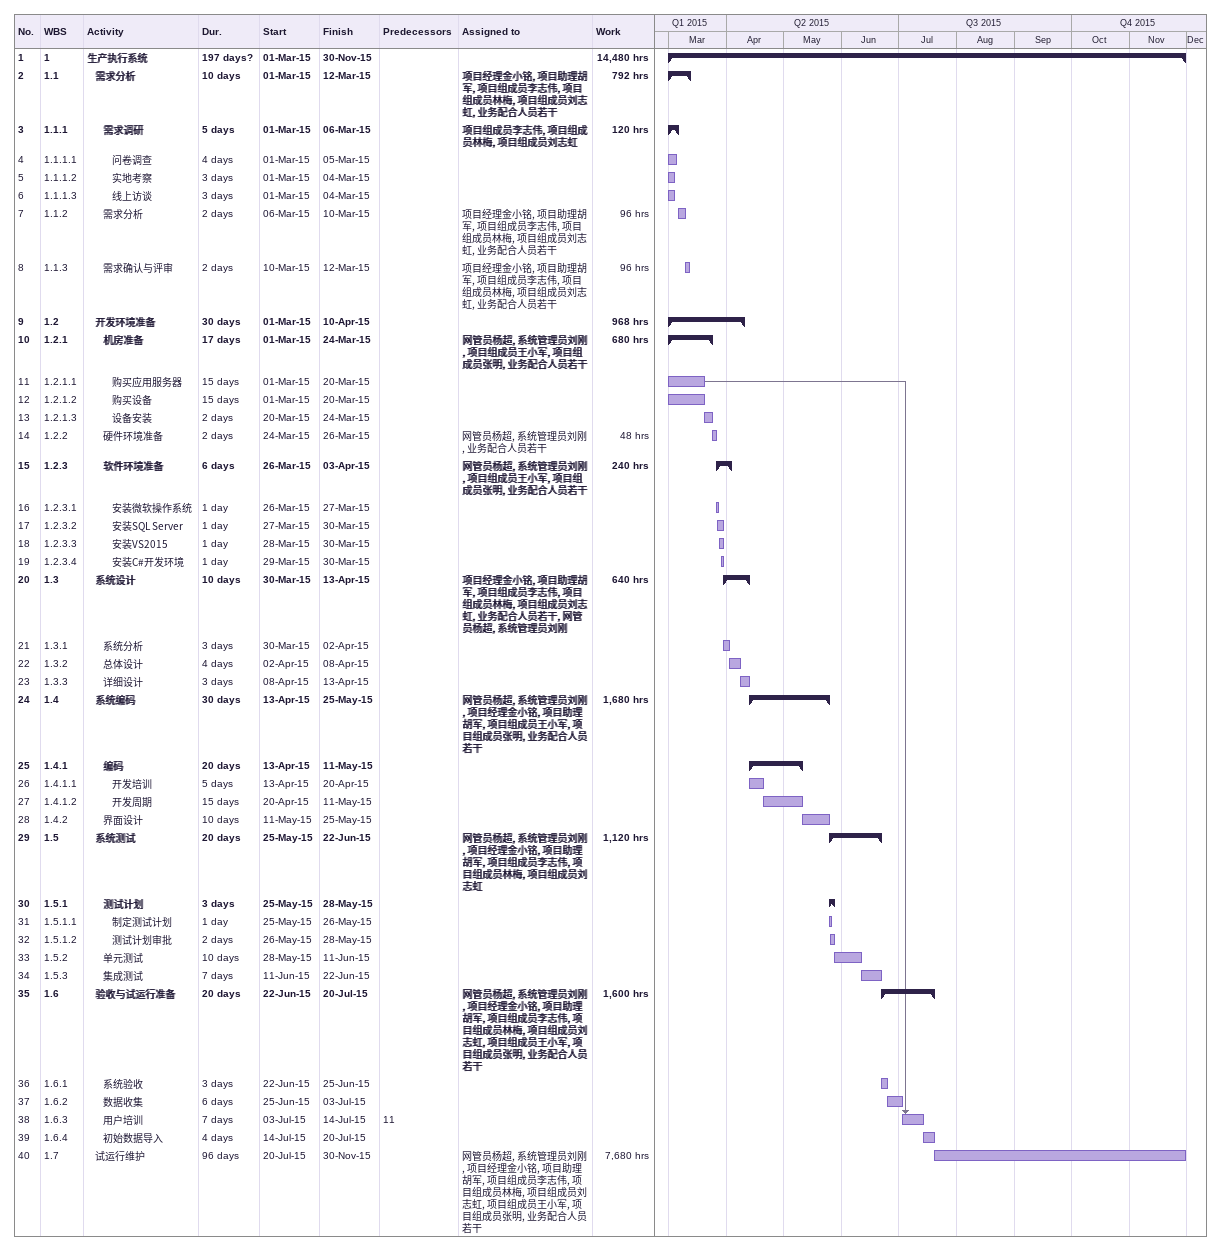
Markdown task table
| ID | WBS | Task | Duration | Start | Finish | Predecessors | Resources | Work (h) |
|---|---|---|---|---|---|---|---|---|
| 1 | 1 | **生产执行系统** | 197d? | 2015-03-01 | 2015-11-30 |  |  | 14480 |
| 2 | 1.1 | **需求分析** | 10d | 2015-03-01 | 2015-03-12 |  | 项目经理金小铭, 项目助理胡军, 项目组成员李志伟, 项目组成员林梅, 项目组成员刘志虹, 业务配合人员若干 | 792 |
| 3 | 1.1.1 | **需求调研** | 5d | 2015-03-01 | 2015-03-06 |  | 项目组成员李志伟, 项目组成员林梅, 项目组成员刘志虹 | 120 |
| 4 | 1.1.1.1 | 问卷调查 | 4d | 2015-03-01 | 2015-03-05 |  |  |  |
| 5 | 1.1.1.2 | 实地考察 | 3d | 2015-03-01 | 2015-03-04 |  |  |  |
| 6 | 1.1.1.3 | 线上访谈 | 3d | 2015-03-01 | 2015-03-04 |  |  |  |
| 7 | 1.1.2 | 需求分析 | 2d | 2015-03-06 | 2015-03-10 |  | 项目经理金小铭, 项目助理胡军, 项目组成员李志伟, 项目组成员林梅, 项目组成员刘志虹, 业务配合人员若干 | 96 |
| 8 | 1.1.3 | 需求确认与评审 | 2d | 2015-03-10 | 2015-03-12 |  | 项目经理金小铭, 项目助理胡军, 项目组成员李志伟, 项目组成员林梅, 项目组成员刘志虹, 业务配合人员若干 | 96 |
| 9 | 1.2 | **开发环境准备** | 30d | 2015-03-01 | 2015-04-10 |  |  | 968 |
| 10 | 1.2.1 | **机房准备** | 17d | 2015-03-01 | 2015-03-24 |  | 网管员杨超, 系统管理员刘刚, 项目组成员王小军, 项目组成员张明, 业务配合人员若干 | 680 |
| 11 | 1.2.1.1 | 购买应用服务器 | 15d | 2015-03-01 | 2015-03-20 |  |  |  |
| 12 | 1.2.1.2 | 购买设备 | 15d | 2015-03-01 | 2015-03-20 |  |  |  |
| 13 | 1.2.1.3 | 设备安装 | 2d | 2015-03-20 | 2015-03-24 |  |  |  |
| 14 | 1.2.2 | 硬件环境准备 | 2d | 2015-03-24 | 2015-03-26 |  | 网管员杨超, 系统管理员刘刚, 业务配合人员若干 | 48 |
| 15 | 1.2.3 | **软件环境准备** | 6d | 2015-03-26 | 2015-04-03 |  | 网管员杨超, 系统管理员刘刚, 项目组成员王小军, 项目组成员张明, 业务配合人员若干 | 240 |
| 16 | 1.2.3.1 | 安装微软操作系统 | 1d | 2015-03-26 | 2015-03-27 |  |  |  |
| 17 | 1.2.3.2 | 安装SQL Server | 1d | 2015-03-27 | 2015-03-30 |  |  |  |
| 18 | 1.2.3.3 | 安装VS2015 | 1d | 2015-03-28 | 2015-03-30 |  |  |  |
| 19 | 1.2.3.4 | 安装C#开发环境 | 1d | 2015-03-29 | 2015-03-30 |  |  |  |
| 20 | 1.3 | **系统设计** | 10d | 2015-03-30 | 2015-04-13 |  | 项目经理金小铭, 项目助理胡军, 项目组成员李志伟, 项目组成员林梅, 项目组成员刘志虹, 业务配合人员若干, 网管员杨超, 系统管理员刘刚 | 640 |
| 21 | 1.3.1 | 系统分析 | 3d | 2015-03-30 | 2015-04-02 |  |  |  |
| 22 | 1.3.2 | 总体设计 | 4d | 2015-04-02 | 2015-04-08 |  |  |  |
| 23 | 1.3.3 | 详细设计 | 3d | 2015-04-08 | 2015-04-13 |  |  |  |
| 24 | 1.4 | **系统编码** | 30d | 2015-04-13 | 2015-05-25 |  | 网管员杨超, 系统管理员刘刚, 项目经理金小铭, 项目助理胡军, 项目组成员王小军, 项目组成员张明, 业务配合人员若干 | 1680 |
| 25 | 1.4.1 | **编码** | 20d | 2015-04-13 | 2015-05-11 |  |  |  |
| 26 | 1.4.1.1 | 开发培训 | 5d | 2015-04-13 | 2015-04-20 |  |  |  |
| 27 | 1.4.1.2 | 开发周期 | 15d | 2015-04-20 | 2015-05-11 |  |  |  |
| 28 | 1.4.2 | 界面设计 | 10d | 2015-05-11 | 2015-05-25 |  |  |  |
| 29 | 1.5 | **系统测试** | 20d | 2015-05-25 | 2015-06-22 |  | 网管员杨超, 系统管理员刘刚, 项目经理金小铭, 项目助理胡军, 项目组成员李志伟, 项目组成员林梅, 项目组成员刘志虹 | 1120 |
| 30 | 1.5.1 | **测试计划** | 3d | 2015-05-25 | 2015-05-28 |  |  |  |
| 31 | 1.5.1.1 | 制定测试计划 | 1d | 2015-05-25 | 2015-05-26 |  |  |  |
| 32 | 1.5.1.2 | 测试计划审批 | 2d | 2015-05-26 | 2015-05-28 |  |  |  |
| 33 | 1.5.2 | 单元测试 | 10d | 2015-05-28 | 2015-06-11 |  |  |  |
| 34 | 1.5.3 | 集成测试 | 7d | 2015-06-11 | 2015-06-22 |  |  |  |
| 35 | 1.6 | **验收与试运行准备** | 20d | 2015-06-22 | 2015-07-20 |  | 网管员杨超, 系统管理员刘刚, 项目经理金小铭, 项目助理胡军, 项目组成员李志伟, 项目组成员林梅, 项目组成员刘志虹, 项目组成员王小军, 项目组成员张明, 业务配合人员若干 | 1600 |
| 36 | 1.6.1 | 系统验收 | 3d | 2015-06-22 | 2015-06-25 |  |  |  |
| 37 | 1.6.2 | 数据收集 | 6d | 2015-06-25 | 2015-07-03 |  |  |  |
| 38 | 1.6.3 | 用户培训 | 7d | 2015-07-03 | 2015-07-14 | 11 |  |  |
| 39 | 1.6.4 | 初始数据导入 | 4d | 2015-07-14 | 2015-07-20 |  |  |  |
| 40 | 1.7 | 试运行维护 | 96d | 2015-07-20 | 2015-11-30 |  | 网管员杨超, 系统管理员刘刚, 项目经理金小铭, 项目助理胡军, 项目组成员李志伟, 项目组成员林梅, 项目组成员刘志虹, 项目组成员王小军, 项目组成员张明, 业务配合人员若干 | 7680 |
